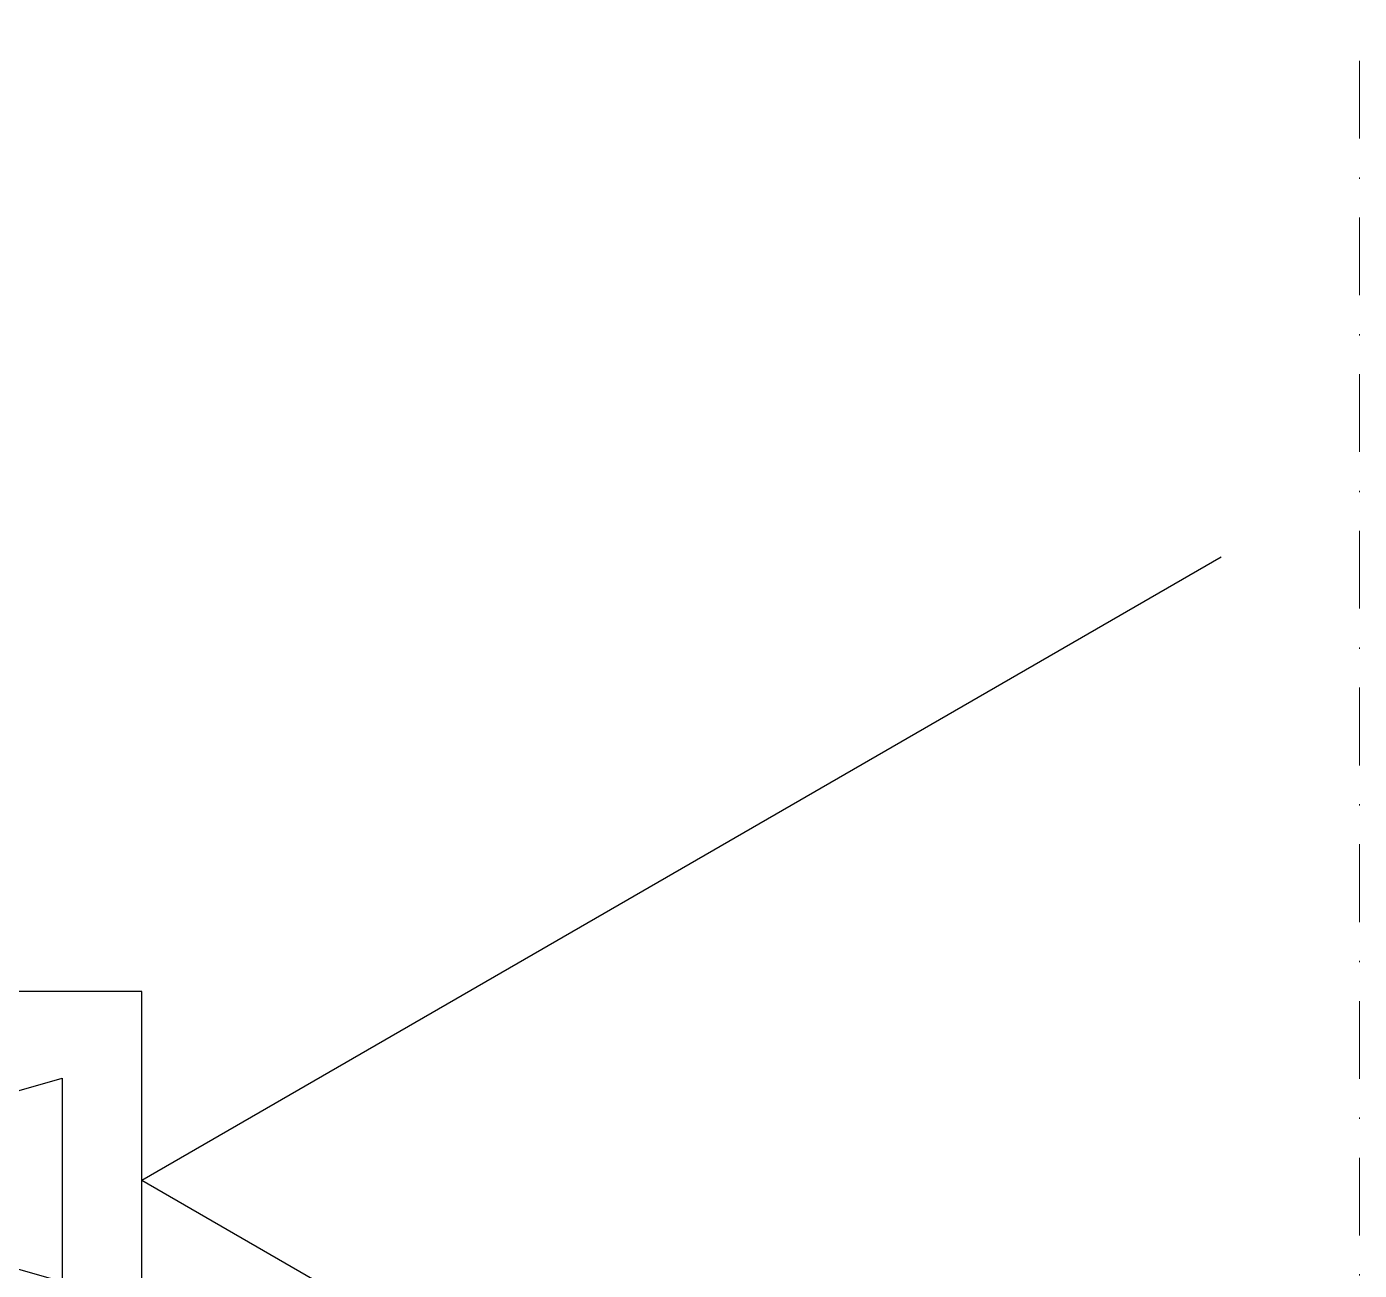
# Model space of a CAD drawing. Extents: x -2050 to 29725, y -1777 to 6820.
# Drawn here: x 1115.4 to 1222.5, y 3935 to 4035 of the extents above; entities that cross this region are included whole.
import ezdxf

# ---------------------------------------------------------------- set-up
doc = ezdxf.new("R2010")
doc.units = 0
doc.header["$LTSCALE"] = 25
doc.header["$MEASUREMENT"] = 0
doc.linetypes.add('DASHDOT2', pattern=[0.5, 0.25, -0.125, 0, -0.125])
for name, color, linetype, lineweight in [('10', 9, 'Continuous', 9), ('24', 9, 'DASHDOT2', 9), ('E-DAHİLİ KAMERA', 7, 'Continuous', 30), ('E-HARİCİ KAMERA', 7, 'Continuous', 30)]:
    doc.layers.add(name, color=color, linetype=linetype, lineweight=lineweight)

# ---------------------------------------------------------------- blocks, each defined once
blk = doc.blocks.new('P-AKS_AUDI')
at = {"layer": '24'}
blk.add_lwpolyline([(-3500, 800), (-3500, 1250)], dxfattribs=at)
blk = doc.blocks.new('p-zemin kat')
at = {"layer": '24'}
blk.add_blockref('P-AKS_AUDI', (4722.5, 2785), dxfattribs=at)
blk = doc.blocks.new('100_HARİCİ KAMERA')
at = {"layer": 'E-DAHİLİ KAMERA', "color": 4}
for q in [(18.805, 6.264), (18.805, -6.264)]:
    blk.add_line((7.955, 0), q, dxfattribs=at)
at = {"layer": 'E-HARİCİ KAMERA', "color": 4}
for points in [[(0, -1.897), (7.955, -1.897), (7.955, 1.897), (0, 1.897)], [(5.106, -1.097), (5.106, 1.097), (0.8, 1.097), (0.8, -1.097)]]:
    blk.add_lwpolyline(points, close=True, dxfattribs=at)
blk.add_lwpolyline([(5.106, 0.439), (7.155, 1.024), (7.155, -1.024), (5.106, -0.439)], dxfattribs=at)

msp = doc.modelspace()

# ---------------------------------------------------------------- block references
at = {"layer": '10'}
msp.add_blockref('p-zemin kat', (0, 0), dxfattribs=at)
at = {"layer": 'E-HARİCİ KAMERA', "xscale": 8.000000000000002, "yscale": 8.000000000000002, "zscale": 8.000000000000002}
msp.add_blockref('100_HARİCİ KAMERA', (1060.96, 3942.25), dxfattribs=at)

doc.saveas('drawing.dxf')
